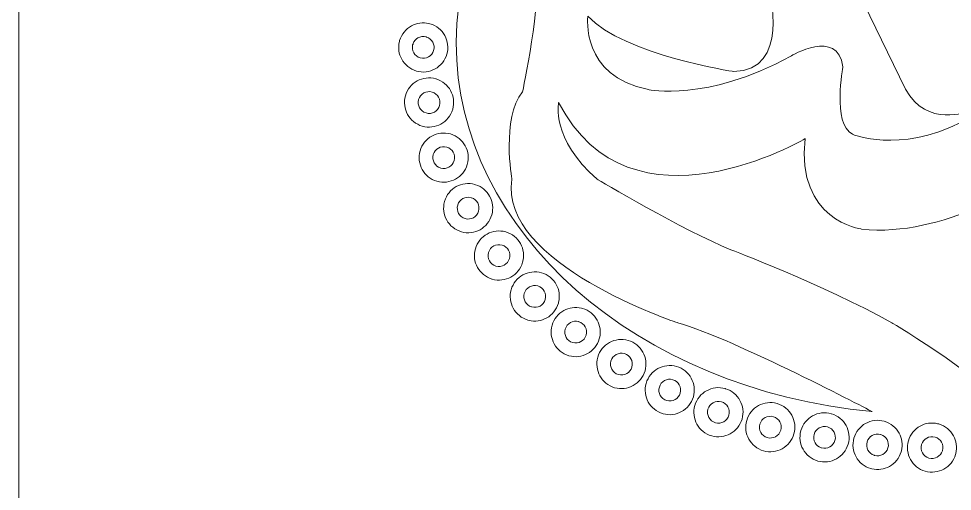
# Model space of a CAD drawing. Header units: millimetres. Extents: x -171.2 to -131.4, y -142.8 to -103.
# Drawn here: x -171.24 to -150.81, y -124.14 to -113.81 of the extents above; entities that cross this region are included whole.
import ezdxf

# ---------------------------------------------------------------- set-up
doc = ezdxf.new("R2010")
doc.units = ezdxf.units.MM
doc.header["$MEASUREMENT"] = 0
doc.layers.add('Layer 1', color=7, linetype='Continuous')

msp = doc.modelspace()

# ---------------------------------------------------------------- linework, layer by layer
at = {"layer": 'Layer 1', "color": 250, "lineweight": 9}
msp.add_open_spline([(-168.2402, -102.9757), (-168.2402, -102.9757), (-134.4402, -102.9757), (-134.4402, -102.9757), (-132.7902, -102.9757), (-131.4402, -104.3256), (-131.4402, -105.9756), (-131.4402, -105.9756), (-131.4402, -139.7758), (-131.4402, -139.7758), (-131.4402, -141.4258), (-132.7902, -142.7757), (-134.4402, -142.7757), (-134.4402, -142.7757), (-168.2402, -142.7757), (-168.2402, -142.7757), (-169.8902, -142.7757), (-171.2402, -141.4258), (-171.2402, -139.7758), (-171.2402, -139.7758), (-171.2402, -105.9756), (-171.2402, -105.9756), (-171.2402, -104.3256), (-169.8902, -102.9757), (-168.2402, -102.9757)], degree=3, knots=[0, 0, 0, 0, 0.125, 0.125, 0.125, 0.25, 0.25, 0.25, 0.375, 0.375, 0.375, 0.5, 0.5, 0.5, 0.625, 0.625, 0.625, 0.75, 0.75, 0.75, 0.875, 0.875, 0.875, 1, 1, 1, 1], dxfattribs=at)
at = {"layer": 'Layer 1', "lineweight": 9}
for points, knots in [([(-152.5631, -122.401), (-157.6912, -121.9139), (-161.6649, -118.4883), (-161.6649, -114.3342), (-161.6649, -109.846), (-157.0265, -106.2077), (-151.3052, -106.2077), (-151.1804, -106.2077), (-151.0562, -106.2094), (-150.9325, -106.2129), (-150.9325, -106.2129), (-150.9326, -106.213), (-150.9326, -106.213), (-150.9326, -106.213), (-152.0805, -106.9805), (-152.0805, -106.9805), (-152.6388, -107.4149), (-152.189, -108.2678), (-152.189, -108.2678), (-152.189, -108.2678), (-151.0647, -110.2684), (-151.0647, -110.377), (-150.7621, -110.7801), (-151.212, -111.0726), (-151.212, -111.0726), (-151.212, -111.0726), (-152.1269, -111.4625), (-152.1269, -111.4625), (-153.5383, -111.8969), (-153.011, -112.9359), (-153.011, -112.9359), (-153.011, -112.9359), (-151.8324, -115.3552), (-151.8324, -115.3552), (-151.3671, -116.2081), (-150.4521, -115.836), (-150.4521, -115.836), (-150.4521, -115.836), (-149.7852, -115.4947), (-149.7852, -115.4947), (-148.9787, -115.107), (-149.444, -114.7659), (-149.444, -114.7659), (-149.8163, -114.5333), (-149.8318, -114.3342), (-149.8318, -114.3342), (-149.8318, -114.3342), (-151.0568, -112.0674), (-151.0568, -112.0674), (-151.3206, -111.5246), (-150.8708, -111.3539), (-150.8708, -111.3539), (-150.7158, -111.3386), (-149.5216, -110.5941), (-149.5216, -110.5941), (-148.6221, -109.9272), (-149.2113, -109.2138), (-149.2113, -109.2138), (-149.2113, -109.2138), (-150.0179, -107.6164), (-150.0179, -107.6164), (-150.5916, -106.996), (-150.5611, -106.2284), (-150.5611, -106.2284), (-149.5238, -106.2863), (-148.529, -106.4642), (-147.5984, -106.744), (-149.1714, -109.0583), (-148.3273, -112.0596), (-148.3273, -112.0596), (-148.2459, -113.2345), (-146.3268, -115.5839), (-146.3268, -115.5839), (-145.7918, -116.1539), (-146.2571, -116.4563), (-146.2571, -116.4563), (-146.8387, -116.7238), (-147.7692, -117.003), (-147.7692, -117.003), (-148.6415, -117.3054), (-148.4205, -116.6075), (-148.4205, -116.6075), (-148.0947, -115.5723), (-148.5368, -115.4211), (-148.5368, -115.4212), (-148.9207, -115.2234), (-150.6071, -116.0725), (-150.6071, -116.0725), (-151.9913, -116.7703), (-152.9915, -116.3399), (-152.9916, -116.34), (-153.4452, -116.0958), (-153.2011, -114.8627), (-153.2011, -114.8627), (-153.3173, -114.0137), (-154.3409, -114.63), (-154.3409, -114.6301), (-156.1902, -115.6421), (-157.4581, -115.363), (-157.4581, -115.363), (-158.9586, -115.0723), (-158.7841, -113.7578), (-158.7841, -113.7579), (-157.9816, -114.607), (-155.5971, -114.9675), (-155.5971, -114.9675), (-154.3409, -114.9559), (-154.8178, -113.1852), (-154.8178, -113.1852), (-155.097, -110.426), (-157.2952, -109.2331), (-157.2953, -109.2332), (-158.4584, -108.3725), (-158.5798, -109.1517), (-158.5798, -109.1517), (-158.7711, -109.3727), (-158.8655, -111.2338), (-158.8655, -111.2338), (-157.6791, -112.3621), (-156.6788, -111.5245), (-156.6788, -111.5246), (-156.5857, -111.1989), (-156.0042, -111.7339), (-156.0042, -111.7339), (-155.3063, -112.3155), (-156.1438, -112.3155), (-156.1438, -112.3155), (-157.3534, -112.4551), (-158.9121, -111.5012), (-158.9121, -111.5013), (-158.9461, -111.4581), (-158.9792, -111.4169), (-159.0114, -111.3778), (-159.9663, -110.2129), (-160.0752, -110.7615), (-160.0752, -110.7615), (-160.5502, -112.0578), (-159.946, -112.7574), (-159.946, -112.7574), (-159.7704, -113.3857), (-160.2147, -115.4095), (-160.2147, -115.4095), (-160.68, -115.991), (-160.4474, -117.321), (-160.4474, -117.321), (-160.7499, -119.1629), (-156.8184, -120.4575), (-156.8184, -120.4575), (-155.5452, -120.8279), (-152.5921, -122.3856), (-152.5631, -122.401)], [0, 0, 0, 0, 0.02, 0.02, 0.02, 0.04, 0.04, 0.04, 0.06, 0.06, 0.06, 0.08, 0.08, 0.08, 0.1, 0.1, 0.1, 0.12, 0.12, 0.12, 0.14, 0.14, 0.14, 0.16, 0.16, 0.16, 0.18, 0.18, 0.18, 0.2, 0.2, 0.2, 0.22, 0.22, 0.22, 0.24, 0.24, 0.24, 0.26, 0.26, 0.26, 0.28, 0.28, 0.28, 0.3, 0.3, 0.3, 0.32, 0.32, 0.32, 0.34, 0.34, 0.34, 0.36, 0.36, 0.36, 0.38, 0.38, 0.38, 0.4, 0.4, 0.4, 0.42, 0.42, 0.42, 0.44, 0.44, 0.44, 0.46, 0.46, 0.46, 0.48, 0.48, 0.48, 0.5, 0.5, 0.5, 0.52, 0.52, 0.52, 0.54, 0.54, 0.54, 0.56, 0.56, 0.56, 0.58, 0.58, 0.58, 0.6, 0.6, 0.6, 0.62, 0.62, 0.62, 0.64, 0.64, 0.64, 0.66, 0.66, 0.66, 0.68, 0.68, 0.68, 0.7, 0.7, 0.7, 0.72, 0.72, 0.72, 0.74, 0.74, 0.74, 0.76, 0.76, 0.76, 0.78, 0.78, 0.78, 0.8, 0.8, 0.8, 0.82, 0.82, 0.82, 0.84, 0.84, 0.84, 0.86, 0.86, 0.86, 0.88, 0.88, 0.88, 0.9, 0.9, 0.9, 0.92, 0.92, 0.92, 0.94, 0.94, 0.94, 0.96, 0.96, 0.96, 0.98, 0.98, 0.98, 1, 1, 1, 1]), ([(-140.9453, -114.3342), (-140.9453, -114.4331), (-140.9482, -114.5315), (-140.9527, -114.6294), (-140.9557, -114.3016), (-141.3949, -113.7088), (-141.5939, -113.4573), (-141.6393, -113.3995), (-141.7281, -113.3994), (-141.7721, -113.4583), (-141.9651, -113.7166), (-142.155, -113.8354), (-142.155, -113.8354), (-142.155, -113.8354), (-144.1244, -114.9675), (-144.1244, -114.9675), (-144.8224, -115.2776), (-144.6052, -115.9754), (-144.6053, -115.9755), (-144.6053, -116.3632), (-143.8857, -117.2835), (-143.8857, -117.2835), (-143.5534, -117.9712), (-144.14, -118.2707), (-144.14, -118.2707), (-144.14, -118.2707), (-146.1871, -119.4805), (-146.1871, -119.4805), (-146.8077, -119.7131), (-146.7921, -119.6201), (-146.7921, -119.6201), (-147.0073, -120.2043), (-145.8383, -121.21), (-145.8178, -121.2275), (-146.9976, -121.8067), (-148.3363, -122.2049), (-149.7715, -122.372), (-149.7469, -121.8695), (-152.1352, -120.4575), (-152.1352, -120.4575), (-153.6399, -119.6201), (-155.6553, -118.8613), (-155.6553, -118.8613), (-156.6788, -118.4514), (-158.5798, -117.321), (-158.5798, -117.321), (-159.5971, -116.4411), (-159.4238, -115.6451), (-159.4238, -115.6451), (-157.8419, -118.6958), (-154.0268, -116.433), (-154.0268, -116.433), (-154.2361, -118.2243), (-152.794, -118.4103), (-152.794, -118.4103), (-151.0027, -118.6197), (-149.095, -117.321), (-149.095, -117.321), (-149.3045, -117.8834), (-148.9323, -118.8613), (-148.9323, -118.8613), (-147.7924, -119.7075), (-145.6521, -117.8713), (-145.6521, -117.8713), (-145.1868, -117.3786), (-144.8379, -115.6451), (-144.8379, -115.6451), (-144.8231, -115.4191), (-144.8711, -115.153), (-144.9557, -114.8739), (-144.9557, -114.8739), (-144.9556, -114.874), (-144.9556, -114.874), (-144.05, -113.819), (-143.6301, -114.0214), (-143.6301, -114.0214), (-142.3603, -113.4942), (-142.3255, -112.4551), (-142.3256, -112.4551), (-141.8913, -111.2145), (-143.2405, -110.2684), (-143.2406, -110.2684), (-144.0627, -109.493), (-144.8352, -108.9811), (-144.8352, -108.9811), (-145.6501, -108.2872), (-145.7315, -107.4915), (-145.7324, -107.4826), (-142.8538, -108.9262), (-140.9453, -111.4553), (-140.9453, -114.3342)], [0, 0, 0, 0, 0.0333333, 0.0333333, 0.0333333, 0.0666667, 0.0666667, 0.0666667, 0.1, 0.1, 0.1, 0.1333333, 0.1333333, 0.1333333, 0.1666667, 0.1666667, 0.1666667, 0.2, 0.2, 0.2, 0.2333333, 0.2333333, 0.2333333, 0.2666667, 0.2666667, 0.2666667, 0.3, 0.3, 0.3, 0.3333333, 0.3333333, 0.3333333, 0.3666667, 0.3666667, 0.3666667, 0.4, 0.4, 0.4, 0.4333333, 0.4333333, 0.4333333, 0.4666667, 0.4666667, 0.4666667, 0.5, 0.5, 0.5, 0.5333333, 0.5333333, 0.5333333, 0.5666667, 0.5666667, 0.5666667, 0.6, 0.6, 0.6, 0.6333333, 0.6333333, 0.6333333, 0.6666667, 0.6666667, 0.6666667, 0.7, 0.7, 0.7, 0.7333333, 0.7333333, 0.7333333, 0.7666667, 0.7666667, 0.7666667, 0.8, 0.8, 0.8, 0.8333333, 0.8333333, 0.8333333, 0.8666667, 0.8666667, 0.8666667, 0.9, 0.9, 0.9, 0.9333333, 0.9333333, 0.9333333, 0.9666667, 0.9666667, 0.9666667, 1, 1, 1, 1]), ([(-161.8703, -114.5895), (-161.9112, -114.7318), (-162.0066, -114.8443), (-162.1273, -114.9112), (-162.2479, -114.9779), (-162.3936, -114.9988), (-162.5353, -114.958), (-162.6782, -114.9169), (-162.7909, -114.8216), (-162.8576, -114.701), (-162.9205, -114.5867), (-162.9423, -114.4497), (-162.9097, -114.3152), (-162.9097, -114.311), (-162.9054, -114.298), (-162.904, -114.2933), (-162.863, -114.1509), (-162.7676, -114.0383), (-162.6468, -113.9714), (-162.5324, -113.9082), (-162.3958, -113.8861), (-162.2613, -113.9187), (-162.2613, -113.9187), (-162.239, -113.9246), (-162.239, -113.9246), (-162.0967, -113.9655), (-161.984, -114.0608), (-161.9172, -114.1816), (-161.8505, -114.3022), (-161.8297, -114.4479), (-161.8703, -114.5895)], [0, 0, 0, 0, 0.1, 0.1, 0.1, 0.2, 0.2, 0.2, 0.3, 0.3, 0.3, 0.4, 0.4, 0.4, 0.5, 0.5, 0.5, 0.6, 0.6, 0.6, 0.7, 0.7, 0.7, 0.8, 0.8, 0.8, 0.9, 0.9, 0.9, 1, 1, 1, 1]), ([(-162.2714, -114.6499), (-162.2187, -114.6208), (-162.1768, -114.5708), (-162.1586, -114.5075), (-162.1403, -114.4435), (-162.1492, -114.3786), (-162.1785, -114.3257), (-162.2071, -114.2739), (-162.2558, -114.2325), (-162.3177, -114.2138), (-162.3177, -114.2138), (-162.3211, -114.2129), (-162.3211, -114.2129), (-162.3849, -114.1945), (-162.4498, -114.2034), (-162.5027, -114.2327), (-162.5504, -114.2591), (-162.5892, -114.3024), (-162.6097, -114.3573), (-162.6097, -114.3573), (-162.6097, -114.3681), (-162.6097, -114.3681), (-162.6097, -114.3681), (-162.6183, -114.3853), (-162.6183, -114.3853), (-162.6328, -114.4455), (-162.6235, -114.5063), (-162.5958, -114.5564), (-162.566, -114.6097), (-162.5162, -114.6516), (-162.4535, -114.6697), (-162.3892, -114.6881), (-162.3243, -114.6792), (-162.2714, -114.6499)], [0, 0, 0, 0, 0.0909091, 0.0909091, 0.0909091, 0.1818182, 0.1818182, 0.1818182, 0.2727273, 0.2727273, 0.2727273, 0.3636364, 0.3636364, 0.3636364, 0.4545455, 0.4545455, 0.4545455, 0.5454545, 0.5454545, 0.5454545, 0.6363636, 0.6363636, 0.6363636, 0.7272727, 0.7272727, 0.7272727, 0.8181818, 0.8181818, 0.8181818, 0.9090909, 0.9090909, 0.9090909, 1, 1, 1, 1]), ([(-161.7425, -115.7934), (-161.7835, -115.9358), (-161.8788, -116.0482), (-161.9995, -116.1151), (-162.1201, -116.1818), (-162.2658, -116.2026), (-162.4074, -116.1619), (-162.5496, -116.1211), (-162.6622, -116.0257), (-162.729, -115.9049), (-162.7957, -115.7844), (-162.8167, -115.6387), (-162.776, -115.4969), (-162.7343, -115.3538), (-162.6392, -115.2412), (-162.5188, -115.1747), (-162.398, -115.1087), (-162.2525, -115.0877), (-162.1109, -115.1285), (-162.1109, -115.1285), (-162.1054, -115.1307), (-162.1054, -115.1307), (-161.9652, -115.1726), (-161.8543, -115.2668), (-161.7887, -115.3855), (-161.7224, -115.5061), (-161.7017, -115.6514), (-161.7425, -115.7934)], [0, 0, 0, 0, 0.1111111, 0.1111111, 0.1111111, 0.2222222, 0.2222222, 0.2222222, 0.3333333, 0.3333333, 0.3333333, 0.4444444, 0.4444444, 0.4444444, 0.5555556, 0.5555556, 0.5555556, 0.6666667, 0.6666667, 0.6666667, 0.7777778, 0.7777778, 0.7777778, 0.8888889, 0.8888889, 0.8888889, 1, 1, 1, 1]), ([(-162.1436, -115.8538), (-162.0909, -115.8247), (-162.049, -115.7747), (-162.0308, -115.7114), (-162.0124, -115.6474), (-162.0214, -115.5829), (-162.0505, -115.5301), (-162.0805, -115.4764), (-162.1302, -115.4342), (-162.1927, -115.4163), (-162.2569, -115.3984), (-162.3218, -115.4073), (-162.3747, -115.4366), (-162.4278, -115.4664), (-162.4698, -115.5162), (-162.4881, -115.5788), (-162.506, -115.6429), (-162.497, -115.708), (-162.4678, -115.7609), (-162.4386, -115.8136), (-162.3887, -115.8555), (-162.3254, -115.8736), (-162.2615, -115.892), (-162.1965, -115.8831), (-162.1436, -115.8538)], [0, 0, 0, 0, 0.125, 0.125, 0.125, 0.25, 0.25, 0.25, 0.375, 0.375, 0.375, 0.5, 0.5, 0.5, 0.625, 0.625, 0.625, 0.75, 0.75, 0.75, 0.875, 0.875, 0.875, 1, 1, 1, 1]), ([(-161.4221, -116.9972), (-161.463, -117.1396), (-161.5583, -117.2521), (-161.6791, -117.319), (-161.7997, -117.3856), (-161.9453, -117.4066), (-162.087, -117.3658), (-162.2295, -117.3242), (-162.3422, -117.2291), (-162.4088, -117.1087), (-162.4754, -116.9882), (-162.4963, -116.8425), (-162.4556, -116.7008), (-162.4146, -116.5582), (-162.3192, -116.4453), (-162.1985, -116.3786), (-162.0778, -116.3126), (-161.9322, -116.2916), (-161.7907, -116.3324), (-161.6485, -116.3733), (-161.5359, -116.4686), (-161.469, -116.5894), (-161.4023, -116.71), (-161.3813, -116.8556), (-161.4221, -116.9972)], [0, 0, 0, 0, 0.125, 0.125, 0.125, 0.25, 0.25, 0.25, 0.375, 0.375, 0.375, 0.5, 0.5, 0.5, 0.625, 0.625, 0.625, 0.75, 0.75, 0.75, 0.875, 0.875, 0.875, 1, 1, 1, 1]), ([(-161.8231, -117.0577), (-161.7704, -117.0285), (-161.7286, -116.9786), (-161.7104, -116.9153), (-161.692, -116.8513), (-161.701, -116.7863), (-161.7303, -116.7334), (-161.7594, -116.6807), (-161.8094, -116.6389), (-161.8727, -116.6207), (-161.9366, -116.6023), (-162.0016, -116.6112), (-162.0545, -116.6405), (-162.1073, -116.6703), (-162.1493, -116.72), (-162.1673, -116.7828), (-162.1857, -116.8467), (-162.1768, -116.9118), (-162.1475, -116.9647), (-162.1181, -117.0177), (-162.0682, -117.0598), (-162.0052, -117.078), (-161.941, -117.0959), (-161.876, -117.087), (-161.8231, -117.0577)], [0, 0, 0, 0, 0.125, 0.125, 0.125, 0.25, 0.25, 0.25, 0.375, 0.375, 0.375, 0.5, 0.5, 0.5, 0.625, 0.625, 0.625, 0.75, 0.75, 0.75, 0.875, 0.875, 0.875, 1, 1, 1, 1]), ([(-160.8871, -118.1022), (-160.9281, -118.2447), (-161.0234, -118.3571), (-161.1441, -118.424), (-161.2647, -118.4906), (-161.4104, -118.5115), (-161.552, -118.4708), (-161.6942, -118.4299), (-161.8069, -118.3345), (-161.8737, -118.2137), (-161.9393, -118.0949), (-161.9603, -117.9513), (-161.9212, -117.8105), (-161.9212, -117.8105), (-161.9197, -117.8054), (-161.9197, -117.8054), (-161.8788, -117.6631), (-161.7837, -117.5506), (-161.6635, -117.4841), (-161.5435, -117.4172), (-161.3981, -117.3964), (-161.2559, -117.4373), (-161.2559, -117.4373), (-161.2404, -117.4425), (-161.2404, -117.4425), (-161.1047, -117.4858), (-160.9974, -117.5784), (-160.9333, -117.6944), (-160.8671, -117.815), (-160.8463, -117.9603), (-160.8871, -118.1022)], [0, 0, 0, 0, 0.1, 0.1, 0.1, 0.2, 0.2, 0.2, 0.3, 0.3, 0.3, 0.4, 0.4, 0.4, 0.5, 0.5, 0.5, 0.6, 0.6, 0.6, 0.7, 0.7, 0.7, 0.8, 0.8, 0.8, 0.9, 0.9, 0.9, 1, 1, 1, 1]), ([(-161.2882, -118.1627), (-161.2355, -118.1335), (-161.1936, -118.0836), (-161.1754, -118.0202), (-161.1571, -117.9563), (-161.166, -117.8917), (-161.1952, -117.839), (-161.2244, -117.7865), (-161.2725, -117.7451), (-161.3328, -117.7265), (-161.3328, -117.7265), (-161.3379, -117.7256), (-161.3379, -117.7256), (-161.4012, -117.7074), (-161.4662, -117.7166), (-161.5194, -117.746), (-161.5712, -117.7741), (-161.6124, -117.8222), (-161.6312, -117.8826), (-161.6312, -117.8826), (-161.6327, -117.8878), (-161.6327, -117.8878), (-161.651, -117.9514), (-161.6419, -118.0163), (-161.6124, -118.0697), (-161.5832, -118.1224), (-161.5333, -118.1643), (-161.47, -118.1825), (-161.4061, -118.2009), (-161.3411, -118.192), (-161.2882, -118.1627)], [0, 0, 0, 0, 0.1, 0.1, 0.1, 0.2, 0.2, 0.2, 0.3, 0.3, 0.3, 0.4, 0.4, 0.4, 0.5, 0.5, 0.5, 0.6, 0.6, 0.6, 0.7, 0.7, 0.7, 0.8, 0.8, 0.8, 0.9, 0.9, 0.9, 1, 1, 1, 1]), ([(-160.2124, -119.1374), (-160.2533, -119.2797), (-160.3487, -119.3923), (-160.4695, -119.4591), (-160.5901, -119.5258), (-160.7358, -119.5467), (-160.8774, -119.506), (-160.8774, -119.506), (-160.883, -119.5038), (-160.883, -119.5038), (-161.0232, -119.4618), (-161.1341, -119.3676), (-161.1997, -119.249), (-161.2659, -119.1285), (-161.2867, -118.983), (-161.2459, -118.8413), (-161.2049, -118.6987), (-161.1096, -118.5862), (-160.9888, -118.5194), (-160.8683, -118.4527), (-160.7227, -118.4317), (-160.581, -118.4724), (-160.4387, -118.5133), (-160.3261, -118.6088), (-160.2593, -118.7295), (-160.1926, -118.8501), (-160.1717, -118.9958), (-160.2124, -119.1374)], [0, 0, 0, 0, 0.1111111, 0.1111111, 0.1111111, 0.2222222, 0.2222222, 0.2222222, 0.3333333, 0.3333333, 0.3333333, 0.4444444, 0.4444444, 0.4444444, 0.5555556, 0.5555556, 0.5555556, 0.6666667, 0.6666667, 0.6666667, 0.7777778, 0.7777778, 0.7777778, 0.8888889, 0.8888889, 0.8888889, 1, 1, 1, 1]), ([(-160.6135, -119.1979), (-160.5608, -119.1687), (-160.5189, -119.1187), (-160.5007, -119.0554), (-160.4823, -118.9915), (-160.4913, -118.9265), (-160.5205, -118.8736), (-160.5497, -118.8209), (-160.5996, -118.7789), (-160.663, -118.7607), (-160.7268, -118.7424), (-160.7919, -118.7514), (-160.8448, -118.7806), (-160.8975, -118.8098), (-160.9394, -118.8597), (-160.9576, -118.9231), (-160.9759, -118.987), (-160.967, -119.0516), (-160.9378, -119.1043), (-160.9079, -119.1581), (-160.8581, -119.2002), (-160.7956, -119.2182), (-160.7314, -119.236), (-160.6664, -119.2271), (-160.6135, -119.1979)], [0, 0, 0, 0, 0.125, 0.125, 0.125, 0.25, 0.25, 0.25, 0.375, 0.375, 0.375, 0.5, 0.5, 0.5, 0.625, 0.625, 0.625, 0.75, 0.75, 0.75, 0.875, 0.875, 0.875, 1, 1, 1, 1]), ([(-159.4235, -120.0094), (-159.4235, -120.0094), (-159.4294, -120.0316), (-159.4294, -120.0316), (-159.4704, -120.174), (-159.5655, -120.2866), (-159.6857, -120.3532), (-159.8006, -120.4164), (-159.9374, -120.4384), (-160.0719, -120.4059), (-160.0719, -120.4059), (-160.0943, -120.4001), (-160.0943, -120.4001), (-160.2366, -120.3591), (-160.3491, -120.2638), (-160.416, -120.143), (-160.4827, -120.0225), (-160.5036, -119.8769), (-160.4628, -119.7352), (-160.422, -119.593), (-160.3265, -119.4802), (-160.2058, -119.4134), (-160.0852, -119.3467), (-159.9395, -119.3258), (-159.7978, -119.3665), (-159.6552, -119.4075), (-159.5423, -119.5029), (-159.4756, -119.6236), (-159.4131, -119.7381), (-159.391, -119.8748), (-159.4235, -120.0094)], [0, 0, 0, 0, 0.1, 0.1, 0.1, 0.2, 0.2, 0.2, 0.3, 0.3, 0.3, 0.4, 0.4, 0.4, 0.5, 0.5, 0.5, 0.6, 0.6, 0.6, 0.7, 0.7, 0.7, 0.8, 0.8, 0.8, 0.9, 0.9, 0.9, 1, 1, 1, 1]), ([(-159.8308, -120.0922), (-159.7788, -120.0631), (-159.7373, -120.0145), (-159.7187, -119.953), (-159.7187, -119.953), (-159.7177, -119.9496), (-159.7177, -119.9496), (-159.6993, -119.8855), (-159.7082, -119.8206), (-159.7375, -119.7677), (-159.7673, -119.7148), (-159.817, -119.6728), (-159.8798, -119.6548), (-159.9437, -119.6364), (-160.0088, -119.6454), (-160.0617, -119.6746), (-160.1144, -119.7038), (-160.1563, -119.7538), (-160.1745, -119.8172), (-160.1929, -119.8811), (-160.184, -119.9461), (-160.1547, -119.999), (-160.1261, -120.0508), (-160.0774, -120.092), (-160.0157, -120.1107), (-160.0157, -120.1107), (-160.0122, -120.1118), (-160.0122, -120.1118), (-159.9484, -120.13), (-159.8836, -120.1213), (-159.8308, -120.0922)], [0, 0, 0, 0, 0.1, 0.1, 0.1, 0.2, 0.2, 0.2, 0.3, 0.3, 0.3, 0.4, 0.4, 0.4, 0.5, 0.5, 0.5, 0.6, 0.6, 0.6, 0.7, 0.7, 0.7, 0.8, 0.8, 0.8, 0.9, 0.9, 0.9, 1, 1, 1, 1]), ([(-158.5337, -120.8107), (-158.5746, -120.953), (-158.6699, -121.0657), (-158.7907, -121.1325), (-158.9113, -121.1992), (-159.057, -121.2201), (-159.1986, -121.1794), (-159.3409, -121.1385), (-159.4535, -121.0432), (-159.5204, -120.9224), (-159.5871, -120.8018), (-159.608, -120.6563), (-159.5672, -120.5144), (-159.5263, -120.3722), (-159.4309, -120.2596), (-159.3102, -120.1927), (-159.1959, -120.1295), (-159.0591, -120.1074), (-158.9245, -120.14), (-158.9245, -120.14), (-158.9022, -120.1459), (-158.9022, -120.1459), (-158.76, -120.1868), (-158.6473, -120.2822), (-158.5806, -120.4029), (-158.5173, -120.5173), (-158.4953, -120.6539), (-158.5278, -120.7885), (-158.5278, -120.7885), (-158.5337, -120.8107), (-158.5337, -120.8107)], [0, 0, 0, 0, 0.1, 0.1, 0.1, 0.2, 0.2, 0.2, 0.3, 0.3, 0.3, 0.4, 0.4, 0.4, 0.5, 0.5, 0.5, 0.6, 0.6, 0.6, 0.7, 0.7, 0.7, 0.8, 0.8, 0.8, 0.9, 0.9, 0.9, 1, 1, 1, 1]), ([(-158.9348, -120.8713), (-158.883, -120.8426), (-158.8417, -120.7939), (-158.823, -120.7322), (-158.823, -120.7322), (-158.822, -120.7287), (-158.822, -120.7287), (-158.8036, -120.6647), (-158.8126, -120.5999), (-158.8418, -120.547), (-158.8705, -120.4951), (-158.9193, -120.4537), (-158.981, -120.4351), (-158.981, -120.4351), (-158.9843, -120.4342), (-158.9843, -120.4342), (-159.0482, -120.4158), (-159.1132, -120.4247), (-159.1661, -120.454), (-159.2188, -120.4831), (-159.2607, -120.5331), (-159.2789, -120.5964), (-159.2973, -120.6605), (-159.2884, -120.7254), (-159.2591, -120.7783), (-159.23, -120.831), (-159.1799, -120.8729), (-159.1166, -120.8911), (-159.0526, -120.9095), (-158.9877, -120.9005), (-158.9348, -120.8713)], [0, 0, 0, 0, 0.1, 0.1, 0.1, 0.2, 0.2, 0.2, 0.3, 0.3, 0.3, 0.4, 0.4, 0.4, 0.5, 0.5, 0.5, 0.6, 0.6, 0.6, 0.7, 0.7, 0.7, 0.8, 0.8, 0.8, 0.9, 0.9, 0.9, 1, 1, 1, 1]), ([(-157.5334, -121.5087), (-157.5743, -121.6511), (-157.6696, -121.7636), (-157.7904, -121.8304), (-157.911, -121.8971), (-158.0567, -121.918), (-158.1984, -121.8773), (-158.3407, -121.8364), (-158.4532, -121.741), (-158.5201, -121.6203), (-158.5868, -121.4997), (-158.6077, -121.3541), (-158.5669, -121.2124), (-158.526, -121.0701), (-158.4306, -120.9575), (-158.3099, -120.8907), (-158.1894, -120.824), (-158.0437, -120.803), (-157.9019, -120.8437), (-157.7593, -120.8847), (-157.6464, -120.9801), (-157.5798, -121.1008), (-157.5137, -121.2216), (-157.4927, -121.3671), (-157.5334, -121.5087)], [0, 0, 0, 0, 0.125, 0.125, 0.125, 0.25, 0.25, 0.25, 0.375, 0.375, 0.375, 0.5, 0.5, 0.5, 0.625, 0.625, 0.625, 0.75, 0.75, 0.75, 0.875, 0.875, 0.875, 1, 1, 1, 1]), ([(-157.9345, -121.5692), (-157.8817, -121.54), (-157.8399, -121.4901), (-157.8217, -121.4267), (-157.8033, -121.3628), (-157.8123, -121.2978), (-157.8416, -121.2449), (-157.8714, -121.192), (-157.9211, -121.1501), (-157.9839, -121.132), (-158.0478, -121.1137), (-158.1129, -121.1227), (-158.1658, -121.1519), (-158.2185, -121.1811), (-158.2604, -121.231), (-158.2786, -121.2944), (-158.297, -121.3583), (-158.2881, -121.4233), (-158.2588, -121.4762), (-158.2297, -121.5289), (-158.1797, -121.5708), (-158.1164, -121.589), (-158.0523, -121.6073), (-157.9874, -121.5984), (-157.9345, -121.5692)], [0, 0, 0, 0, 0.125, 0.125, 0.125, 0.25, 0.25, 0.25, 0.375, 0.375, 0.375, 0.5, 0.5, 0.5, 0.625, 0.625, 0.625, 0.75, 0.75, 0.75, 0.875, 0.875, 0.875, 1, 1, 1, 1]), ([(-156.4749, -122.0787), (-156.5158, -122.2209), (-156.6112, -122.3335), (-156.7319, -122.4004), (-156.8525, -122.4671), (-156.9982, -122.4879), (-157.1398, -122.4472), (-157.2823, -122.4056), (-157.3949, -122.3105), (-157.4615, -122.1902), (-157.5282, -122.0696), (-157.5491, -121.9239), (-157.5084, -121.7822), (-157.4674, -121.6396), (-157.3721, -121.5267), (-157.2514, -121.46), (-157.1306, -121.394), (-156.9851, -121.373), (-156.8435, -121.4138), (-156.7012, -121.4547), (-156.5886, -121.55), (-156.5217, -121.6708), (-156.455, -121.7914), (-156.4342, -121.9371), (-156.4749, -122.0787)], [0, 0, 0, 0, 0.125, 0.125, 0.125, 0.25, 0.25, 0.25, 0.375, 0.375, 0.375, 0.5, 0.5, 0.5, 0.625, 0.625, 0.625, 0.75, 0.75, 0.75, 0.875, 0.875, 0.875, 1, 1, 1, 1]), ([(-156.876, -122.1391), (-156.8233, -122.11), (-156.7814, -122.06), (-156.7632, -121.9967), (-156.7448, -121.9327), (-156.7537, -121.8678), (-156.783, -121.8149), (-156.8121, -121.7621), (-156.8621, -121.7203), (-156.9255, -121.7021), (-156.9895, -121.6837), (-157.0544, -121.6926), (-157.1073, -121.7219), (-157.1601, -121.7517), (-157.2021, -121.8013), (-157.2201, -121.8642), (-157.2385, -121.9281), (-157.2295, -121.9932), (-157.2003, -122.0461), (-157.1709, -122.0992), (-157.121, -122.1413), (-157.058, -122.1595), (-156.9939, -122.1773), (-156.9289, -122.1684), (-156.876, -122.1391)], [0, 0, 0, 0, 0.125, 0.125, 0.125, 0.25, 0.25, 0.25, 0.375, 0.375, 0.375, 0.5, 0.5, 0.5, 0.625, 0.625, 0.625, 0.75, 0.75, 0.75, 0.875, 0.875, 0.875, 1, 1, 1, 1]), ([(-155.4097, -122.5617), (-155.4507, -122.7043), (-155.546, -122.8168), (-155.6668, -122.8837), (-155.7874, -122.9504), (-155.933, -122.9712), (-156.0746, -122.9306), (-156.2168, -122.8896), (-156.3295, -122.7942), (-156.3964, -122.6735), (-156.4633, -122.5535), (-156.4841, -122.408), (-156.4432, -122.2657), (-156.4015, -122.1227), (-156.3062, -122.0097), (-156.186, -121.9434), (-156.0653, -121.8773), (-155.9198, -121.8564), (-155.7782, -121.8971), (-155.7782, -121.8971), (-155.7726, -121.8994), (-155.7726, -121.8994), (-155.6322, -121.9413), (-155.5214, -122.0355), (-155.4559, -122.1542), (-155.3899, -122.2748), (-155.3691, -122.4201), (-155.4097, -122.5617)], [0, 0, 0, 0, 0.1111111, 0.1111111, 0.1111111, 0.2222222, 0.2222222, 0.2222222, 0.3333333, 0.3333333, 0.3333333, 0.4444444, 0.4444444, 0.4444444, 0.5555556, 0.5555556, 0.5555556, 0.6666667, 0.6666667, 0.6666667, 0.7777778, 0.7777778, 0.7777778, 0.8888889, 0.8888889, 0.8888889, 1, 1, 1, 1]), ([(-155.8108, -122.6224), (-155.7581, -122.5933), (-155.7163, -122.5433), (-155.6981, -122.48), (-155.6797, -122.4158), (-155.6886, -122.3511), (-155.7178, -122.2982), (-155.7477, -122.2451), (-155.7972, -122.2029), (-155.8596, -122.185), (-155.9241, -122.167), (-155.9891, -122.176), (-156.042, -122.2052), (-156.0951, -122.2352), (-156.1374, -122.285), (-156.1554, -122.3475), (-156.1731, -122.4111), (-156.1639, -122.4761), (-156.1345, -122.5294), (-156.1058, -122.5823), (-156.0558, -122.6241), (-155.9926, -122.6423), (-155.9287, -122.6606), (-155.8637, -122.6517), (-155.8108, -122.6224)], [0, 0, 0, 0, 0.125, 0.125, 0.125, 0.25, 0.25, 0.25, 0.375, 0.375, 0.375, 0.5, 0.5, 0.5, 0.625, 0.625, 0.625, 0.75, 0.75, 0.75, 0.875, 0.875, 0.875, 1, 1, 1, 1]), ([(-154.2748, -122.8885), (-154.3157, -123.0308), (-154.4111, -123.1433), (-154.5318, -123.2102), (-154.6524, -123.2769), (-154.7981, -123.2979), (-154.9397, -123.2571), (-155.0821, -123.2162), (-155.1946, -123.1209), (-155.2614, -123.0001), (-155.3285, -122.8799), (-155.3492, -122.7343), (-155.3084, -122.592), (-155.2674, -122.4494), (-155.1721, -122.3365), (-155.0513, -122.2698), (-154.9308, -122.2036), (-154.7851, -122.1828), (-154.6434, -122.2236), (-154.5011, -122.2645), (-154.3885, -122.3598), (-154.3217, -122.4806), (-154.255, -122.6012), (-154.2342, -122.7469), (-154.2748, -122.8885)], [0, 0, 0, 0, 0.125, 0.125, 0.125, 0.25, 0.25, 0.25, 0.375, 0.375, 0.375, 0.5, 0.5, 0.5, 0.625, 0.625, 0.625, 0.75, 0.75, 0.75, 0.875, 0.875, 0.875, 1, 1, 1, 1]), ([(-154.6759, -122.9489), (-154.6232, -122.9198), (-154.5813, -122.8698), (-154.5631, -122.8065), (-154.5448, -122.7425), (-154.5537, -122.6775), (-154.5829, -122.6246), (-154.6121, -122.5719), (-154.662, -122.5301), (-154.7254, -122.5119), (-154.789, -122.4936), (-154.8538, -122.5024), (-154.9066, -122.5317), (-154.9601, -122.5615), (-155.002, -122.6112), (-155.0201, -122.674), (-155.0383, -122.7375), (-155.0291, -122.8026), (-154.9996, -122.8561), (-154.9708, -122.909), (-154.921, -122.9506), (-154.8577, -122.9688), (-154.7939, -122.9872), (-154.7288, -122.9782), (-154.6759, -122.9489)], [0, 0, 0, 0, 0.125, 0.125, 0.125, 0.25, 0.25, 0.25, 0.375, 0.375, 0.375, 0.5, 0.5, 0.5, 0.625, 0.625, 0.625, 0.75, 0.75, 0.75, 0.875, 0.875, 0.875, 1, 1, 1, 1]), ([(-153.0885, -123.1114), (-153.1295, -123.2539), (-153.2248, -123.3663), (-153.3456, -123.4332), (-153.4661, -123.4998), (-153.6118, -123.5207), (-153.7534, -123.48), (-153.8966, -123.4383), (-154.0093, -123.3432), (-154.0757, -123.223), (-154.1411, -123.1048), (-154.1619, -122.9612), (-154.1228, -122.8203), (-154.1228, -122.8203), (-154.1219, -122.8151), (-154.1219, -122.8151), (-154.081, -122.6729), (-153.9857, -122.5603), (-153.8649, -122.4934), (-153.7444, -122.4267), (-153.5986, -122.4058), (-153.457, -122.4466), (-153.457, -122.4466), (-153.4514, -122.4488), (-153.4514, -122.4488), (-153.3112, -122.4907), (-153.2003, -122.5849), (-153.1347, -122.7036), (-153.0685, -122.8242), (-153.0477, -122.9695), (-153.0885, -123.1114)], [0, 0, 0, 0, 0.1, 0.1, 0.1, 0.2, 0.2, 0.2, 0.3, 0.3, 0.3, 0.4, 0.4, 0.4, 0.5, 0.5, 0.5, 0.6, 0.6, 0.6, 0.7, 0.7, 0.7, 0.8, 0.8, 0.8, 0.9, 0.9, 0.9, 1, 1, 1, 1]), ([(-151.9228, -123.2541), (-151.9228, -123.2541), (-151.9286, -123.2764), (-151.9286, -123.2764), (-151.9697, -123.4191), (-152.065, -123.532), (-152.1856, -123.5986), (-152.3002, -123.6613), (-152.4367, -123.6833), (-152.5711, -123.6507), (-152.5711, -123.6507), (-152.5935, -123.6448), (-152.5935, -123.6448), (-152.7359, -123.6039), (-152.8484, -123.5086), (-152.9152, -123.3878), (-152.9819, -123.2672), (-153.0028, -123.1216), (-152.9621, -122.98), (-152.9212, -122.8377), (-152.8258, -122.7251), (-152.705, -122.6582), (-152.5845, -122.5916), (-152.4387, -122.5706), (-152.297, -122.6114), (-152.154, -122.6531), (-152.0412, -122.7482), (-151.9748, -122.8684), (-151.9121, -122.9829), (-151.8901, -123.1195), (-151.9228, -123.2541)], [0, 0, 0, 0, 0.1, 0.1, 0.1, 0.2, 0.2, 0.2, 0.3, 0.3, 0.3, 0.4, 0.4, 0.4, 0.5, 0.5, 0.5, 0.6, 0.6, 0.6, 0.7, 0.7, 0.7, 0.8, 0.8, 0.8, 0.9, 0.9, 0.9, 1, 1, 1, 1]), ([(-153.4896, -123.1719), (-153.4369, -123.1427), (-153.395, -123.0928), (-153.3768, -123.0295), (-153.3585, -122.9655), (-153.3674, -122.901), (-153.3966, -122.8482), (-153.4265, -122.7945), (-153.4763, -122.7523), (-153.5388, -122.7344), (-153.6029, -122.7165), (-153.668, -122.7254), (-153.7209, -122.7547), (-153.7736, -122.7839), (-153.8154, -122.8338), (-153.8336, -122.8971), (-153.8524, -122.9603), (-153.843, -123.0253), (-153.8133, -123.079), (-153.7846, -123.1308), (-153.7368, -123.1722), (-153.6765, -123.1908), (-153.6765, -123.1908), (-153.6714, -123.1917), (-153.6714, -123.1917), (-153.6075, -123.2101), (-153.5425, -123.2012), (-153.4896, -123.1719)], [0, 0, 0, 0, 0.1111111, 0.1111111, 0.1111111, 0.2222222, 0.2222222, 0.2222222, 0.3333333, 0.3333333, 0.3333333, 0.4444444, 0.4444444, 0.4444444, 0.5555556, 0.5555556, 0.5555556, 0.6666667, 0.6666667, 0.6666667, 0.7777778, 0.7777778, 0.7777778, 0.8888889, 0.8888889, 0.8888889, 1, 1, 1, 1]), ([(-150.7363, -123.3344), (-150.7772, -123.4767), (-150.8726, -123.5893), (-150.9934, -123.6562), (-151.114, -123.7228), (-151.2597, -123.7438), (-151.4013, -123.703), (-151.5435, -123.6621), (-151.6562, -123.5667), (-151.723, -123.4459), (-151.7897, -123.3253), (-151.8107, -123.1798), (-151.7699, -123.0381), (-151.7291, -122.8959), (-151.6336, -122.7832), (-151.5128, -122.7163), (-151.4001, -122.6535), (-151.2642, -122.6316), (-151.1295, -122.6637), (-151.1295, -122.6637), (-151.1048, -122.6701), (-151.1048, -122.6701), (-150.9624, -122.7111), (-150.8498, -122.8062), (-150.7832, -122.9266), (-150.7201, -123.0409), (-150.6979, -123.1775), (-150.7304, -123.3121), (-150.7304, -123.3121), (-150.7363, -123.3344), (-150.7363, -123.3344)], [0, 0, 0, 0, 0.1, 0.1, 0.1, 0.2, 0.2, 0.2, 0.3, 0.3, 0.3, 0.4, 0.4, 0.4, 0.5, 0.5, 0.5, 0.6, 0.6, 0.6, 0.7, 0.7, 0.7, 0.8, 0.8, 0.8, 0.9, 0.9, 0.9, 1, 1, 1, 1]), ([(-152.3297, -123.3364), (-152.2771, -123.307), (-152.2352, -123.2576), (-152.2171, -123.195), (-152.2171, -123.195), (-152.2168, -123.1939), (-152.2168, -123.1939), (-152.1985, -123.1301), (-152.2075, -123.0653), (-152.2367, -123.0125), (-152.2659, -122.9606), (-152.3137, -122.9192), (-152.3739, -122.9006), (-152.3739, -122.9006), (-152.379, -122.8997), (-152.379, -122.8997), (-152.443, -122.8813), (-152.508, -122.8902), (-152.5609, -122.9195), (-152.6137, -122.9487), (-152.6556, -122.9986), (-152.6738, -123.0619), (-152.6922, -123.1259), (-152.6832, -123.1909), (-152.654, -123.2438), (-152.6256, -123.2952), (-152.5773, -123.3362), (-152.5163, -123.3551), (-152.5163, -123.3551), (-152.5113, -123.3565), (-152.5113, -123.3565), (-152.4475, -123.3749), (-152.3826, -123.366), (-152.3297, -123.3364)], [0, 0, 0, 0, 0.0909091, 0.0909091, 0.0909091, 0.1818182, 0.1818182, 0.1818182, 0.2727273, 0.2727273, 0.2727273, 0.3636364, 0.3636364, 0.3636364, 0.4545455, 0.4545455, 0.4545455, 0.5454545, 0.5454545, 0.5454545, 0.6363636, 0.6363636, 0.6363636, 0.7272727, 0.7272727, 0.7272727, 0.8181818, 0.8181818, 0.8181818, 0.9090909, 0.9090909, 0.9090909, 1, 1, 1, 1]), ([(-151.1375, -123.3949), (-151.0857, -123.3662), (-151.0442, -123.3175), (-151.0256, -123.2558), (-151.0256, -123.2558), (-151.0246, -123.2524), (-151.0246, -123.2524), (-151.0062, -123.1885), (-151.0152, -123.1235), (-151.0445, -123.0706), (-151.0734, -123.0183), (-151.1221, -122.9768), (-151.1836, -122.9582), (-151.1836, -122.9582), (-151.1869, -122.9573), (-151.1869, -122.9573), (-151.2499, -122.9391), (-151.315, -122.9485), (-151.3688, -122.9782), (-151.4217, -123.0069), (-151.4634, -123.0568), (-151.4816, -123.1201), (-151.5, -123.184), (-151.491, -123.249), (-151.4617, -123.3019), (-151.4326, -123.3546), (-151.3826, -123.3965), (-151.3194, -123.4147), (-151.2553, -123.4331), (-151.1904, -123.4242), (-151.1375, -123.3949)], [0, 0, 0, 0, 0.1, 0.1, 0.1, 0.2, 0.2, 0.2, 0.3, 0.3, 0.3, 0.4, 0.4, 0.4, 0.5, 0.5, 0.5, 0.6, 0.6, 0.6, 0.7, 0.7, 0.7, 0.8, 0.8, 0.8, 0.9, 0.9, 0.9, 1, 1, 1, 1])]:
    msp.add_open_spline(points, degree=3, knots=knots, dxfattribs=at)

doc.saveas('drawing.dxf')
